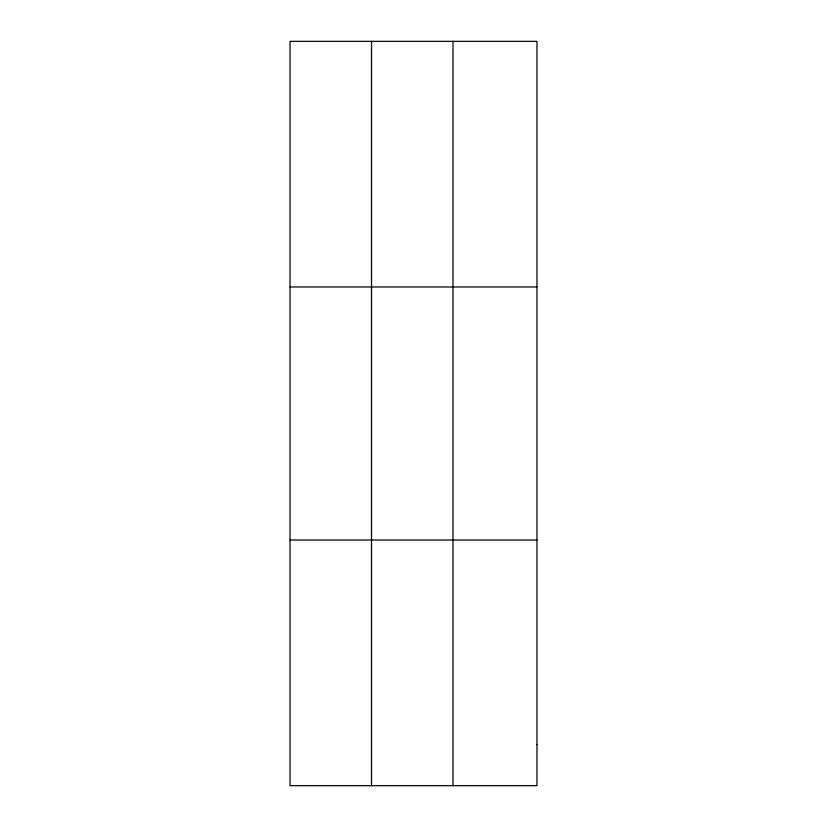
<?xml version="1.0" encoding="UTF-8"?>
<svg xmlns="http://www.w3.org/2000/svg" width="827" height="827" viewBox="0 0 827 827"><rect width="100%" height="100%" fill="white"/><g stroke="black" fill="none" stroke-linecap="round" stroke-linejoin="round"><path stroke-width="1.24" d="M371.519 41.35L371.519 785.65M453.01 41.35L453.01 785.65M290.029 286.969L536.971 286.969M290.029 540.031L536.971 540.031M536.971 744.713L536.971 785.65L290.029 785.65L290.029 41.35L536.971 41.35L536.971 744.713"/></g></svg>
